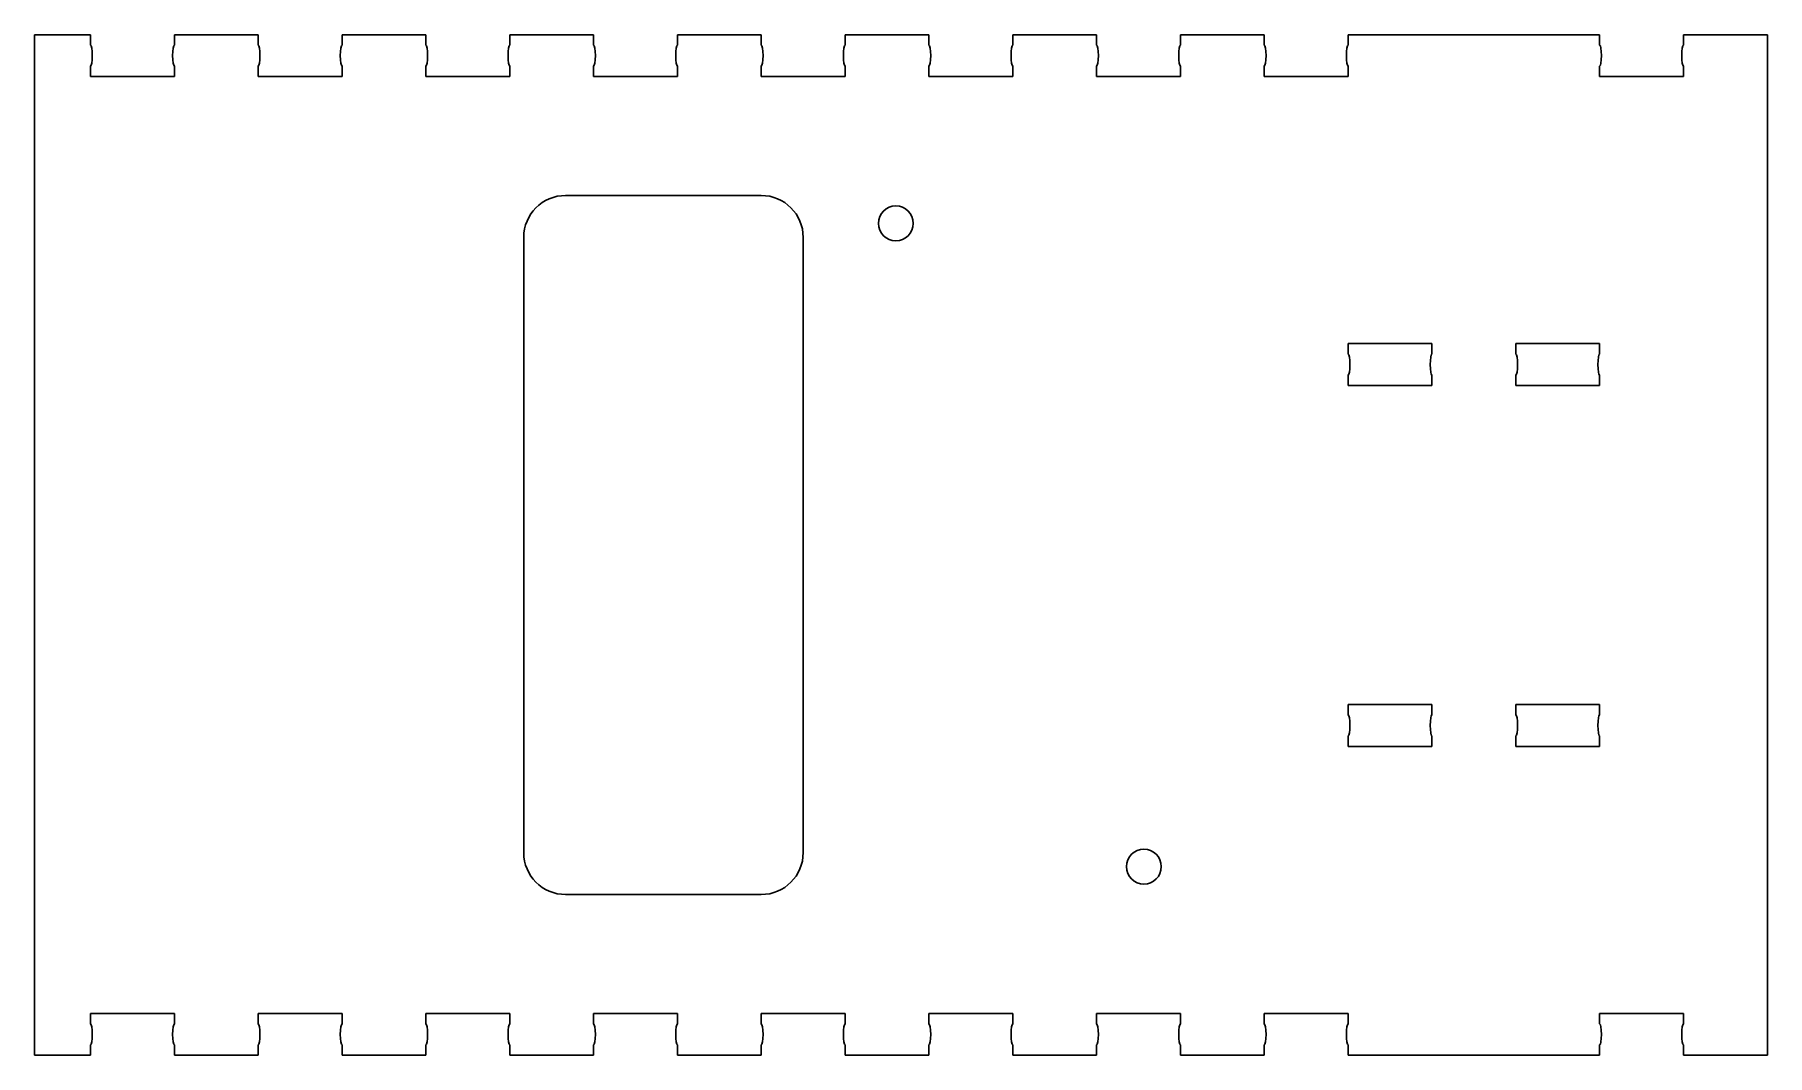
# Model space of a CAD drawing. Extents: x -62 to 62, y -37 to 37.
import ezdxf

# ---------------------------------------------------------------- set-up
doc = ezdxf.new("R2010")
doc.units = 0
doc.header["$MEASUREMENT"] = 0
doc.layers.add('VISIBLE', color=7, linetype='CONTINUOUS')

msp = doc.modelspace()

# ---------------------------------------------------------------- linework, layer by layer
at = {"layer": 'VISIBLE'}
for p, q in [((-58, 36.5), (-62, 36.5)), ((-62, 36.5), (-62, -36.5)), ((-58, 35.75), (-58, 36.5)), ((-46, 36.5), (-52, 36.5)), ((-52, 35.75), (-52, 36.5)), ((-46, 35.75), (-46, 36.5)), ((-34, 36.5), (-40, 36.5)), ((-40, 35.75), (-40, 36.5)), ((-34, 35.75), (-34, 36.5)), ((-22, 36.5), (-28, 36.5)), ((-28, 35.75), (-28, 36.5)), ((-22, 35.75), (-22, 36.5)), ((-10, 36.5), (-16, 36.5)), ((-16, 35.75), (-16, 36.5)), ((-10, 35.75), (-10, 36.5)), ((2, 36.5), (-4, 36.5)), ((-4, 35.75), (-4, 36.5)), ((2, 35.75), (2, 36.5)), ((14, 36.5), (8, 36.5)), ((8, 35.75), (8, 36.5)), ((14, 35.75), (14, 36.5)), ((26, 36.5), (20, 36.5)), ((20, 35.75), (20, 36.5)), ((26, 35.75), (26, 36.5)), ((50, 36.5), (32, 36.5)), ((32, 35.75), (32, 36.5)), ((50, 35.75), (50, 36.5)), ((62, 36.5), (56, 36.5)), ((56, 35.75), (56, 36.5)), ((62, -36.5), (62, 36.5)), ((-58, 33.5), (-58, 34.25)), ((-58, 33.5), (-52, 33.5)), ((-52, 33.5), (-52, 34.25)), ((-46, 33.5), (-46, 34.25)), ((-46, 33.5), (-40, 33.5)), ((-40, 33.5), (-40, 34.25)), ((-34, 33.5), (-34, 34.25)), ((-34, 33.5), (-28, 33.5)), ((-28, 33.5), (-28, 34.25)), ((-22, 33.5), (-22, 34.25)), ((-22, 33.5), (-16, 33.5)), ((-16, 33.5), (-16, 34.25)), ((-10, 33.5), (-10, 34.25)), ((-10, 33.5), (-4, 33.5)), ((-4, 33.5), (-4, 34.25)), ((2, 33.5), (2, 34.25)), ((2, 33.5), (8, 33.5)), ((8, 33.5), (8, 34.25)), ((14, 33.5), (14, 34.25)), ((14, 33.5), (20, 33.5)), ((20, 33.5), (20, 34.25)), ((26, 33.5), (26, 34.25)), ((26, 33.5), (32, 33.5)), ((32, 33.5), (32, 34.25)), ((50, 33.5), (50, 34.25)), ((50, 33.5), (56, 33.5)), ((56, 33.5), (56, 34.25)), ((-24, 25), (-10, 25)), ((-27, 22), (-27, -22)), ((-7, 22), (-7, -22)), ((32, 14.4), (32, 13.65)), ((38, 14.4), (32, 14.4)), ((38, 14.4), (38, 13.65)), ((44, 14.4), (44, 13.65)), ((44, 14.4), (50, 14.4)), ((50, 14.4), (50, 13.65)), ((32, 12.15), (32, 11.4)), ((38, 11.4), (32, 11.4)), ((38, 12.15), (38, 11.4)), ((44, 12.15), (44, 11.4)), ((44, 11.4), (50, 11.4)), ((50, 12.15), (50, 11.4)), ((32, -12.15), (32, -11.4)), ((38, -11.4), (32, -11.4)), ((38, -12.15), (38, -11.4)), ((44, -12.15), (44, -11.4)), ((44, -11.4), (50, -11.4)), ((50, -12.15), (50, -11.4)), ((32, -14.4), (32, -13.65)), ((38, -14.4), (32, -14.4)), ((38, -14.4), (38, -13.65)), ((44, -14.4), (44, -13.65)), ((44, -14.4), (50, -14.4)), ((50, -14.4), (50, -13.65)), ((-24, -25), (-10, -25)), ((-58, -33.5), (-58, -34.25)), ((-58, -33.5), (-52, -33.5)), ((-52, -33.5), (-52, -34.25)), ((-46, -33.5), (-46, -34.25)), ((-46, -33.5), (-40, -33.5)), ((-40, -33.5), (-40, -34.25)), ((-34, -33.5), (-34, -34.25)), ((-34, -33.5), (-28, -33.5)), ((-28, -33.5), (-28, -34.25)), ((-22, -33.5), (-22, -34.25)), ((-22, -33.5), (-16, -33.5)), ((-16, -33.5), (-16, -34.25)), ((-10, -33.5), (-10, -34.25)), ((-10, -33.5), (-4, -33.5)), ((-4, -33.5), (-4, -34.25)), ((2, -33.5), (2, -34.25)), ((2, -33.5), (8, -33.5)), ((8, -33.5), (8, -34.25)), ((14, -33.5), (14, -34.25)), ((14, -33.5), (20, -33.5)), ((20, -33.5), (20, -34.25)), ((26, -33.5), (26, -34.25)), ((26, -33.5), (32, -33.5)), ((32, -33.5), (32, -34.25)), ((50, -33.5), (50, -34.25)), ((50, -33.5), (56, -33.5)), ((56, -33.5), (56, -34.25)), ((-58, -35.75), (-58, -36.5)), ((-52, -35.75), (-52, -36.5)), ((-46, -35.75), (-46, -36.5)), ((-40, -35.75), (-40, -36.5)), ((-34, -35.75), (-34, -36.5)), ((-28, -35.75), (-28, -36.5)), ((-22, -35.75), (-22, -36.5)), ((-16, -35.75), (-16, -36.5)), ((-10, -35.75), (-10, -36.5)), ((-4, -35.75), (-4, -36.5)), ((2, -35.75), (2, -36.5)), ((8, -35.75), (8, -36.5)), ((14, -35.75), (14, -36.5)), ((20, -35.75), (20, -36.5)), ((26, -35.75), (26, -36.5)), ((32, -35.75), (32, -36.5)), ((50, -35.75), (50, -36.5)), ((56, -35.75), (56, -36.5)), ((-58, -36.5), (-62, -36.5)), ((-46, -36.5), (-52, -36.5)), ((-34, -36.5), (-40, -36.5)), ((-22, -36.5), (-28, -36.5)), ((-10, -36.5), (-16, -36.5)), ((2, -36.5), (-4, -36.5)), ((14, -36.5), (8, -36.5)), ((26, -36.5), (20, -36.5)), ((50, -36.5), (32, -36.5)), ((62, -36.5), (56, -36.5))]:
    msp.add_line(p, q, dxfattribs=at)
for centre in [(-0.37, 23), (17.38, -23)]:
    msp.add_circle(centre, 1.25, dxfattribs=at)
for centre, start, end in [((-24, 22), 90, 180), ((-10, 22), 0, 90), ((-24, -22), 180, 270), ((-10, -22), 270, 0)]:
    msp.add_arc(centre, 3, start, end, dxfattribs=at)
for centre, major_axis in [((-58, 35), (0, 0.75)), ((-52, 35), (0, -0.75)), ((-46, 35), (0, 0.75)), ((-40, 35), (0, -0.75)), ((-34, 35), (0, 0.75)), ((-28, 35), (0, -0.75)), ((-22, 35), (0, 0.75)), ((-16, 35), (0, -0.75)), ((-10, 35), (0, 0.75)), ((-4, 35), (0, -0.75)), ((2, 35), (0, 0.75)), ((8, 35), (0, -0.75)), ((14, 35), (0, 0.75)), ((20, 35), (0, -0.75)), ((26, 35), (0, 0.75)), ((32, 35), (0, -0.75)), ((50, 35), (0, 0.75)), ((56, 35), (0, -0.75)), ((32, 12.9), (0, 0.75)), ((38, 12.9), (0, -0.75)), ((44, 12.9), (0, 0.75)), ((50, 12.9), (0, -0.75)), ((32, -12.9), (0, 0.75)), ((38, -12.9), (0, -0.75)), ((44, -12.9), (0, 0.75)), ((50, -12.9), (0, -0.75)), ((-58, -35), (0, 0.75)), ((-52, -35), (0, -0.75)), ((-46, -35), (0, 0.75)), ((-40, -35), (0, -0.75)), ((-34, -35), (0, 0.75)), ((-28, -35), (0, -0.75)), ((-22, -35), (0, 0.75)), ((-16, -35), (0, -0.75)), ((-10, -35), (0, 0.75)), ((-4, -35), (0, -0.75)), ((2, -35), (0, 0.75)), ((8, -35), (0, -0.75)), ((14, -35), (0, 0.75)), ((20, -35), (0, -0.75)), ((26, -35), (0, 0.75)), ((32, -35), (0, -0.75)), ((50, -35), (0, 0.75)), ((56, -35), (0, -0.75))]:
    msp.add_ellipse(centre, major_axis=major_axis, ratio=0.166667, start_param=3.141593, end_param=6.283185, dxfattribs=at)

doc.saveas('drawing.dxf')
